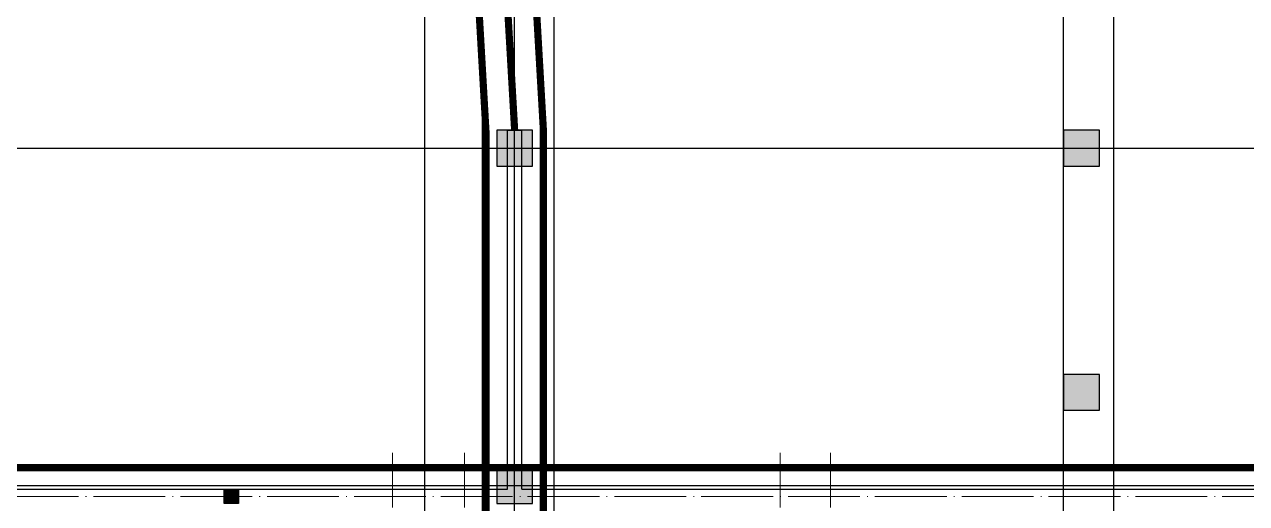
# Model space of a CAD drawing. Extents: x 369444 to 684549, y -549309 to 575337.
# Drawn here: x 507143 to 524175, y 218258 to 224932 of the extents above; entities that cross this region are included whole.
import ezdxf

# ---------------------------------------------------------------- set-up
doc = ezdxf.new("R2010")
doc.units = 0
doc.header["$LTSCALE"] = 1000
doc.header["$MEASUREMENT"] = 0
doc.linetypes.add('DASH', pattern=[0.35, 0.25, -0.1])
doc.linetypes.add('DOTE', pattern=[2.42, 2, -0.2, 0.02, -0.2])
for name, color, linetype in [('COLUMN', 9, 'Continuous'), ('DOTE', 1, 'Continuous'), ('WALL', 9, 'Continuous'), ('WINDOW', 4, 'Continuous'), ('构造柱', 6, 'Continuous'), ('防火分区线', 7, 'Continuous')]:
    doc.layers.add(name, color=color, linetype=linetype)
doc.layers.add('DOTE2', color=122, linetype='DOTE', lineweight=9)

# ---------------------------------------------------------------- blocks, each defined once
blk = doc.blocks.new('A$C47E9097D')
at = {"layer": '构造柱'}
blk.add_hatch(color=256, dxfattribs=at).paths.add_polyline_path([(129600, -252049), (129400, -252049), (129400, -252249), (129600, -252249)])
blk.add_lwpolyline([(129400, -252049), (129600, -252049), (129600, -252249), (129400, -252249)], close=True, dxfattribs=at)
blk = doc.blocks.new('column500')
h = blk.add_hatch(color=0)
h.dxf.hatch_style = 1
h.paths.add_polyline_path([(-216381, -381440), (-215881, -381440), (-215881, -380940), (-216381, -380940)])
at = {"color": 0}
blk.add_lwpolyline([(-216381, -381440), (-215881, -381440), (-215881, -380940), (-216381, -380940)], close=True, dxfattribs=at)

msp = doc.modelspace()

# ---------------------------------------------------------------- linework, layer by layer
at = {"layer": 'DOTE', "color": 8}
for p, q in [((513524.5, 59364.2), (513524.5, 476704.8)), ((514524.5, 59364.2), (514524.5, 476704.8)), ((521624.5, 59364.2), (521624.5, 476704.8)), ((522324.5, 59364.2), (522324.5, 476704.8)), ((512724.5, 59364.2), (512724.5, 261807)), ((513974.5, 59364.2), (513974.5, 261807))]:
    msp.add_line(p, q, dxfattribs=at)
at = {"layer": 'DOTE', "color": 8, "lineweight": -2}
for p, q in [((377844.4, 223207), (624570.9, 223207)), ((377844.4, 218507), (624570.9, 218507))]:
    msp.add_line(p, q, dxfattribs=at)
at = {"layer": 'DOTE2', "linetype": 'DOTE', "ltscale": 0.5}
for points in [[(512274.5, 210943.2), (512274.5, 218964.9)], [(513274.5, 210943.2), (513274.5, 218964.9)], [(517674.5, 210943.2), (517674.5, 218964.9)], [(518374.5, 210943.2), (518374.5, 218964.9)], [(476645.8, 218357.8), (528183.4, 218357.8)]]:
    msp.add_lwpolyline(points, dxfattribs=at)
at = {"layer": 'WALL', "linetype": 'ByBlock'}
for p, q in [((513874.5, 218457.8), (513874.5, 223457)), ((513874.5, 223457), (514074.5, 223457)), ((514074.5, 218457.8), (514074.5, 223457)), ((483174.5, 218457.8), (513274.5, 218457.8)), ((513274.5, 218457.8), (513874.5, 218457.8)), ((514074.5, 218457.8), (519274.5, 218457.8)), ((519274.5, 218457.8), (525174.5, 218457.8))]:
    msp.add_line(p, q, dxfattribs=at)
at = {"layer": 'WINDOW', "linetype": 'DASH', "const_width": 100}
msp.add_lwpolyline([(513624.5, 229557), (513974.5, 223457)], dxfattribs=at)
at = {"layer": '防火分区线', "color": 195, "linetype": 'DASH', "ltscale": 8, "const_width": 100}
for points in [[(450574.5, 282757), (450574.5, 229407), (450774.5, 229407), (450774.5, 224057), (451074.5, 224057), (451074.5, 216557), (457474.5, 216557), (457474.5, 217257), (469824.5, 217257), (469824.5, 223857), (474274.5, 223857), (474274.5, 217207), (477574.5, 217207), (477574.5, 217957.8), (514374.5, 217957.8), (514374.5, 223468.4), (514024.5, 229568.4), (514024.5, 234257), (521824.5, 234257), (521824.5, 267107)], [(451374.5, 281957), (451374.5, 230207), (451574.5, 230207), (451574.5, 224857), (451874.5, 224857), (451874.5, 217357), (456674.5, 217357), (456674.5, 218057), (469024.5, 218057), (469024.5, 224657), (475074.5, 224657), (475074.5, 218007), (476774.5, 218007), (476774.5, 218757.8), (513574.5, 218757.8), (513574.5, 223445.5), (513224.5, 229545.5), (513224.5, 235057), (521024.5, 235057), (521024.5, 266307)]]:
    msp.add_lwpolyline(points, dxfattribs=at)
at = {"layer": '防火分区线', "color": 6, "linetype": 'DASH', "ltscale": 8, "const_width": 100}
for points in [[(566824.5, 235057), (513224.5, 235057), (513224.5, 229545.5), (513574.5, 223445.5), (513574.5, 217957), (528174.5, 217957), (528174.5, 223807), (532474.5, 223807), (532474.5, 221407), (532974.5, 221407), (532974.5, 217007), (545174.5, 217007)], [(566024.5, 234257), (514024.5, 234257), (514024.5, 229568.4), (514374.5, 223468.4), (514374.5, 218757), (527374.5, 218757), (527374.5, 224607), (533274.5, 224607), (533274.5, 222207), (533774.5, 222207), (533774.5, 217807), (545974.5, 217807)]]:
    msp.add_lwpolyline(points, dxfattribs=at)
at = {"layer": '防火分区线', "color": 5, "linetype": 'DASH', "ltscale": 8, "const_width": 100}
msp.add_lwpolyline([(545624.5, 179057), (474322.1, 179057), (474421.6, 195357), (451024.5, 195357), (451024.5, 200314.9), (452874.5, 206564.9), (452874.5, 217357), (456674.5, 217357), (456674.5, 218057), (469024.5, 218057), (469024.5, 224657), (475074.5, 224657), (475074.5, 218007), (476774.5, 218007), (476774.5, 218757.8), (527374.5, 218757.8), (527374.5, 224607), (533274.5, 224607), (533274.5, 222207), (533774.5, 222207), (533774.5, 217807), (545974.5, 217807), (545974.5, 207107), (545624.5, 207107)], close=True, dxfattribs=at)

# ---------------------------------------------------------------- block references
at = {"layer": 'COLUMN', "color": 8, "rotation": 270}
for p in [(895164.4, 7076.1), (903064.4, 7076.1), (903064.4, 3676.1), (895164.4, 2376.1)]:
    msp.add_blockref('column500', p, dxfattribs=at)
at = {"layer": '构造柱', "ltscale": 6}
msp.add_blockref('A$C47E9097D', (380524.5, 470507), dxfattribs=at)

doc.saveas('drawing.dxf')
